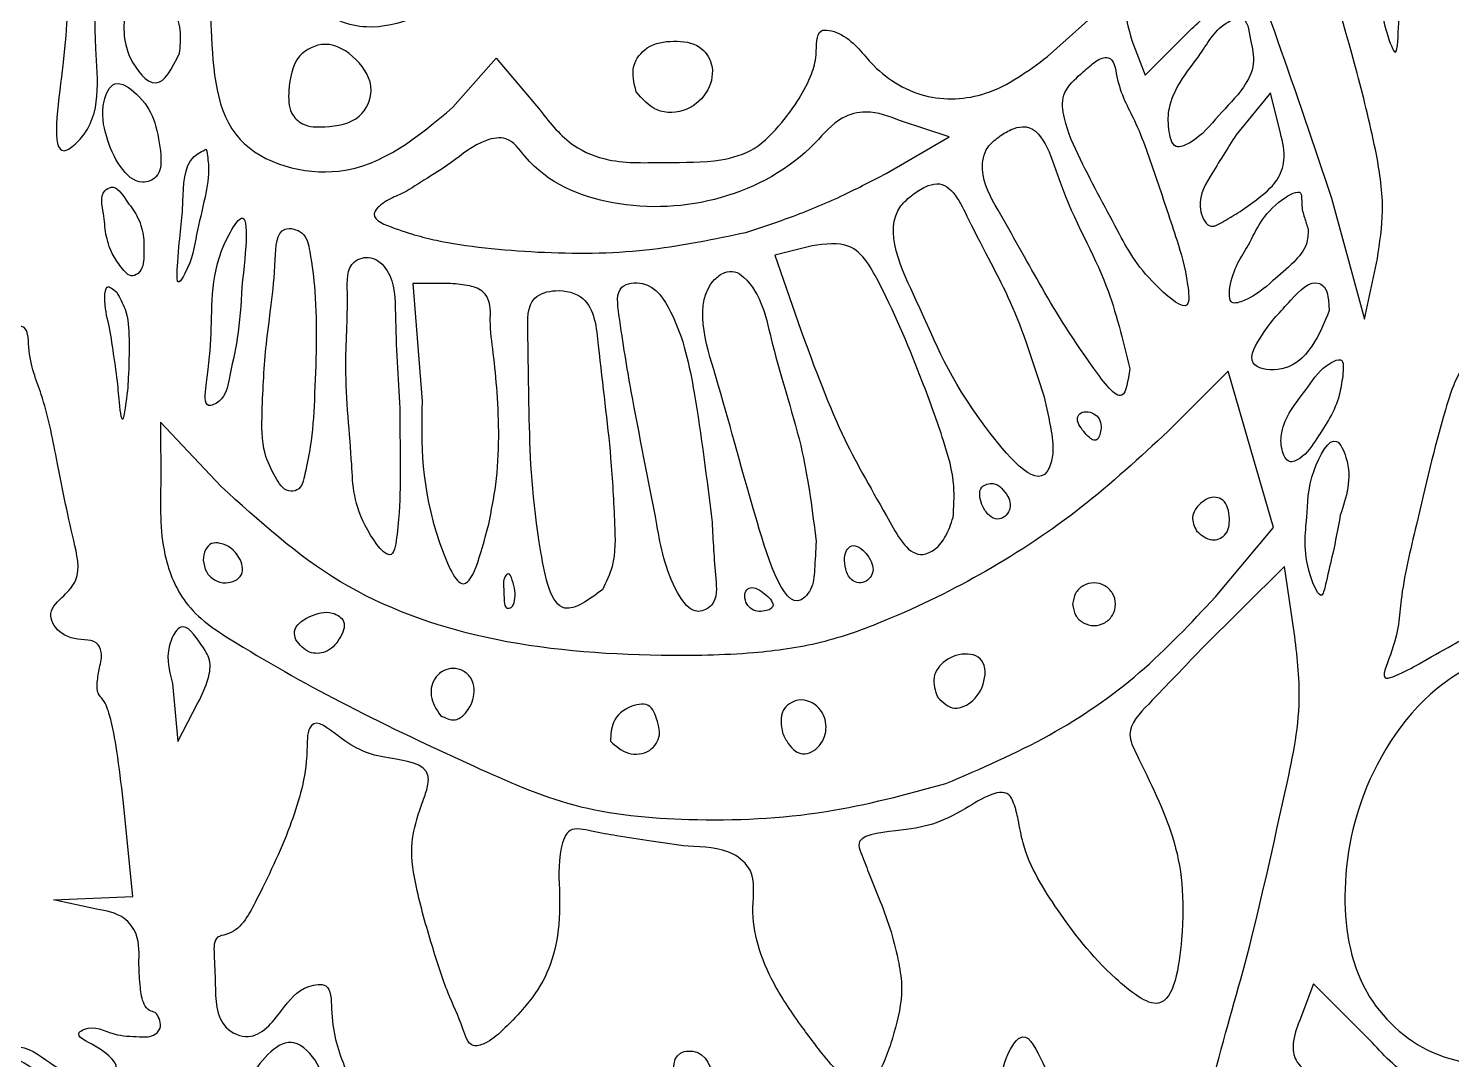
# Model space of a CAD drawing. Extents: x 1 to 188, y -1 to 173.
# Drawn here: x 86.81 to 113.23, y 26.86 to 46 of the extents above; entities that cross this region are included whole.
import ezdxf

# ---------------------------------------------------------------- set-up
doc = ezdxf.new("R2010")
doc.units = 0
doc.layers.get('0').update_dxf_attribs({"linetype": 'CONTINUOUS'})

msp = doc.modelspace()

# ---------------------------------------------------------------- linework, layer by layer
at = {"color": 7}
for p, q in [((105.728003, 45.481901), (106.592074, 46.255326)), ((107.538644, 45.136054), (108.370418, 45.967827)), ((107.295061, 45.782159), (107.538644, 45.136054)), ((109.494616, 45.791615), (109.494616, 45.791615)), ((89.614084, 45.544179), (89.614084, 45.544179)), ((94.691507, 44.542869), (95.49094, 45.450498)), ((95.49094, 45.450498), (96.309019, 44.484174)), ((111.478102, 45.171521), (111.478102, 45.171521)), ((91.643115, 44.849068), (91.643115, 44.849068)), ((98.093657, 44.828095), (98.093657, 44.828087)), ((109.864784, 44.806087), (109.230131, 44.029675)), ((110.052202, 44.059353), (109.864784, 44.806087)), ((94.691507, 44.542869), (94.691507, 44.542869)), ((103.90555, 43.990712), (102.999852, 44.291184)), ((102.735269, 43.313871), (103.90555, 43.990712)), ((89.261865, 43.729516), (89.261865, 43.729516)), ((90.11253, 43.765568), (90.11253, 43.765568)), ((107.757375, 43.189652), (107.757375, 43.189652)), ((88.623246, 42.814653), (88.623246, 42.814653)), ((109.606472, 42.825805), (109.606472, 42.825805)), ((111.001164, 42.856391), (111.611542, 40.607432)), ((110.568002, 42.271635), (110.568002, 42.271635)), ((100.127906, 42.217544), (100.127906, 42.217544)), ((101.35629, 41.968028), (100.668378, 41.795372)), ((100.668378, 41.795372), (101.147867, 40.401711)), ((111.611542, 40.607432), (111.851384, 41.731938)), ((94.64679, 41.268891), (93.9463, 41.268891)), ((93.9463, 41.268891), (94.119425, 39.086078)), ((88.449131, 41.107365), (88.449131, 41.107365)), ((90.772525, 41.20348), (90.772525, 41.20348)), ((110.957699, 40.770154), (110.957699, 40.770154)), ((92.153684, 40.128796), (92.153684, 40.128796)), ((107.253532, 39.687429), (107.253532, 39.687429)), ((109.07966, 39.64151), (107.965073, 38.526921)), ((109.50135, 38.190953), (109.07966, 39.64151)), ((111.208037, 39.549099), (111.208037, 39.549099)), ((105.659034, 39.184715), (105.659034, 39.184715)), ((93.702891, 38.950694), (93.702891, 38.950694)), ((90.386345, 37.501176), (89.261865, 38.696524)), ((89.261865, 38.696524), (89.265464, 37.535313)), ((106.724365, 38.623057), (106.724365, 38.623057)), ((109.923038, 36.740394), (109.50135, 38.190953)), ((104.993273, 37.318434), (104.993273, 37.318434)), ((95.355989, 36.803314), (95.355989, 36.803314)), ((99.500013, 36.83712), (99.500013, 36.83712)), ((103.975022, 36.923752), (103.975022, 36.923752)), ((108.844421, 35.452106), (109.923038, 36.740394)), ((111.162822, 36.969412), (111.162822, 36.969412)), ((101.432699, 36.47852), (101.432699, 36.47852)), ((108.495446, 36.675587), (108.495446, 36.675587)), ((90.055615, 36.131563), (90.055615, 36.131563)), ((102.491032, 35.961608), (102.491032, 35.961608)), ((110.125566, 36.016433), (108.574975, 34.476682)), ((110.30835, 34.797537), (110.125566, 36.016433)), ((95.792594, 35.76225), (95.792605, 35.76225)), ((97.467642, 35.584799), (97.467642, 35.584799)), ((100.638949, 35.30015), (100.638949, 35.30015)), ((106.195199, 35.315766), (106.195199, 35.315766)), ((91.774251, 34.656167), (91.774251, 34.656175)), ((90.026024, 34.557668), (90.026024, 34.557668)), ((89.482689, 33.84391), (89.585205, 32.768926)), ((103.690288, 33.582007), (103.690288, 33.582007)), ((89.585205, 32.768926), (89.955508, 33.482687)), ((94.458144, 33.250389), (94.458144, 33.250389)), ((97.614769, 32.772244), (97.614769, 32.772244)), ((100.811102, 32.926041), (100.811102, 32.926041)), ((103.841791, 31.985545), (103.841804, 31.985545)), ((88.747349, 29.891813), (88.56835, 31.67775)), ((87.277403, 29.829204), (88.012376, 29.86051)), ((88.012376, 29.86051), (88.747349, 29.891813)), ((88.071153, 29.656495), (87.277403, 29.829204)), ((110.666504, 28.268692), (110.409363, 27.592361)), ((111.707028, 27.228165), (110.666504, 28.268692))]:
    msp.add_line(p, q, dxfattribs=at)
for points, knots in [([(112.520402, 48.659513), (112.58294, 49.194016), (112.691573, 50.122486), (112.584408, 51.006489), (112.805008, 51.840181), (112.480358, 51.852183), (112.306772, 51.683484), (112.14495, 51.491739), (111.803997, 51.090547), (111.746592, 52.159956), (111.761023, 52.954561), (111.728793, 54.03817), (111.707063, 54.93442), (111.248866, 55.050103), (110.97114, 55.001335), (110.760546, 54.903356), (110.680184, 54.730773), (110.695423, 54.602263), (110.617281, 54.506431), (110.455537, 54.611834), (110.462974, 54.981482), (110.359449, 55.540303), (110.316296, 56.516022), (110.406999, 57.33654), (109.911138, 58.385876), (109.411273, 57.785049), (109.127492, 57.451755), (108.934749, 57.272695), (108.703956, 57.078786), (108.622753, 57.458182), (108.590871, 57.826856), (108.562475, 58.701987), (108.606453, 59.520352), (108.315745, 60.508135), (107.67648, 60.470198), (107.222372, 60.269426), (106.92661, 60.677294), (107.066203, 61.537081), (106.841533, 62.516056), (106.3779, 63.876756), (105.574994, 63.630686), (105.219372, 63.075938), (104.839892, 63.763304), (104.808416, 64.476311), (104.747791, 65.209979), (104.433817, 65.982357), (103.933083, 65.609404), (103.515124, 65.144644), (102.939428, 65.811772), (103.074042, 66.709318), (102.935812, 67.557603), (102.658573, 68.522573), (102.080687, 68.335126), (101.773023, 67.814352), (101.497955, 68.664595), (101.570532, 69.301808), (101.552816, 70.096993), (101.462058, 70.690482), (101.100734, 70.881142), (100.776181, 70.851215), (100.474949, 70.707067), (100.271085, 70.516937), (100.000612, 70.129798), (99.886872, 70.851587), (99.99395, 71.598735), (99.838983, 72.938261), (99.627175, 74.023832), (98.83827, 74.747639), (98.229774, 74.039499), (98.185706, 73.084264), (98.235711, 71.798883), (98.923652, 69.886751), (101.127157, 66.756967), (104.238813, 62.257993), (107.702311, 56.945846), (110.28887, 51.819593), (111.455695, 48.30164), (111.941111, 46.270516), (112.030211, 45.868777), (112.22422, 45.404032), (112.246354, 46.471783), (112.398939, 47.154136), (112.475845, 48.107295), (112.520402, 48.659516)], [0, 0, 0, 0, 1.548291, 2.689488, 3.180953, 3.308238, 3.537685, 3.854744, 4.181499, 4.624377, 5.930758, 7.284689, 7.870314, 8.24048, 8.510359, 8.730448, 8.902011, 9.037913, 9.116329, 9.202268, 9.509581, 10.139479, 10.961224, 12.350371, 12.900175, 13.571083, 13.970927, 14.284598, 14.45074, 14.645614, 15.116458, 15.772264, 17.128732, 17.789202, 18.381071, 18.805371, 19.080759, 19.680533, 21.305553, 22.388001, 23.04782, 23.453779, 23.854658, 24.753743, 25.797806, 26.25161, 26.661842, 27.310999, 27.777625, 28.770845, 29.909051, 30.640078, 31.066593, 31.479055, 31.893388, 32.90155, 33.770719, 34.235545, 34.578994, 34.870289, 35.197918, 35.528113, 35.832764, 36.126738, 37.025263, 38.615452, 39.832887, 40.515023, 41.113769, 42.061034, 43.428579, 44.920889, 48.083891, 54.847692, 61.363062, 67.113519, 71.926191, 72.657774, 73.16677, 73.346355, 73.801147, 74.919098, 76.458877, 76.458877, 76.458877, 76.458877]), ([(111.478102, 45.171521), (111.206952, 46.14725), (110.676242, 48.057001), (109.549877, 50.962094), (108.226836, 53.78425), (106.677284, 56.786287), (104.365672, 60.335213), (101.817844, 63.973413), (99.510162, 67.30538), (98.281941, 69.614866), (97.634844, 70.962843), (97.795168, 71.959948), (97.176982, 72.076859), (97.139653, 71.29032), (96.666533, 70.498106), (95.990104, 69.187248), (94.367062, 66.617528), (92.211996, 63.147463), (90.076659, 58.814408), (88.759807, 55.040283), (88.05527, 51.582786), (87.500911, 48.06322), (87.621571, 46.296467), (87.19146, 43.423231), (88.205403, 44.312426), (87.790778, 46.892598), (89.129023, 50.837116), (90.344893, 55.835306), (91.830396, 59.867661), (93.716113, 63.015736), (95.530854, 65.605327), (96.309977, 67.734581), (97.506372, 68.703419), (98.04095, 67.475575), (98.655, 66.422333), (99.651367, 64.565667), (100.789767, 62.754135), (102.981115, 59.59438), (105.884497, 55.027461), (108.931521, 49.006882), (110.34323, 44.811615), (111.001164, 42.856391)], [0, 0, 0, 0, 3.03653, 5.943263, 9.333277, 12.385944, 16.068269, 22.028399, 25.69834, 28.265374, 29.753952, 30.378631, 30.641718, 31.238953, 32.102069, 33.645035, 35.539892, 41.284487, 45.840621, 50.047302, 53.139021, 56.677575, 59.734316, 61.094283, 61.411105, 63.118362, 68.274592, 73.923914, 78.549158, 81.067914, 84.954895, 87.828829, 88.178014, 88.887224, 90.69235, 92.592621, 94.927712, 97.196097, 104.091875, 111.176005, 117.359399, 117.359399, 117.359399, 117.359399]), ([(104.206127, 49.54919), (103.993706, 49.175986), (103.581205, 48.451263), (102.198481, 48.033539), (101.32248, 48.454587), (100.597086, 48.546931), (100.314435, 48.228336), (99.988394, 47.530454), (99.274267, 46.55254), (97.740675, 46.247915), (96.686133, 46.806143), (96.203322, 47.383307), (95.793169, 47.474351), (95.475744, 47.010704), (94.880983, 46.582724), (94.022816, 46.186102), (93.221525, 45.972435), (92.548722, 46.122507), (92.010964, 46.465122), (91.43985, 46.875628), (90.960529, 47.756867), (90.154804, 47.057145), (90.207284, 45.730624), (90.325554, 43.716987), (92.883544, 43.019992), (94.044419, 43.997816), (94.691507, 44.542869)], [0, 0, 0, 0, 1.251809, 2.430879, 3.884859, 4.151315, 4.497002, 5.033696, 6.535118, 7.873458, 9.353566, 9.858943, 10.117861, 10.460714, 11.357259, 12.369268, 13.276395, 13.772597, 14.395262, 15.138416, 16.063469, 16.477581, 17.817135, 19.921078, 21.847067, 24.272746, 24.272746, 24.272746, 24.272746]), ([(108.880108, 47.506498), (108.832017, 47.69543), (108.762708, 47.967717), (108.296877, 48.091952), (107.928591, 47.571404), (107.411492, 47.174126), (107.103028, 46.433971), (107.230479, 46.001366), (107.295061, 45.782159)], [0, 0, 0, 0, 0.532323, 0.767184, 1.269543, 2.171602, 2.823102, 3.492343, 3.492343, 3.492343, 3.492343]), ([(108.370418, 45.967827), (108.567417, 46.147139), (108.876075, 46.428085), (109.118818, 47.023622), (108.964374, 47.336041), (108.880108, 47.506498)], [0, 0, 0, 0, 0.797856, 1.250078, 1.79307, 1.79307, 1.79307, 1.79307]), ([(88.631503, 46.517605), (88.579542, 46.167877), (88.496238, 45.60719), (89.217387, 44.739852), (89.477777, 45.267808), (89.614084, 45.544179)], [0, 0, 0, 0, 1.072433, 1.719336, 2.429973, 2.429973, 2.429973, 2.429973]), ([(89.614084, 45.544179), (89.628535, 45.670627), (89.659301, 45.939823), (89.530496, 46.355359), (89.365652, 46.601844), (89.280124, 46.729729)], [0, 0, 0, 0, 0.378731, 0.806283, 1.267311, 1.267311, 1.267311, 1.267311]), ([(96.309019, 44.484174), (96.499844, 44.242755), (96.835974, 43.817508), (97.693934, 43.480337), (98.630095, 43.534241), (99.543064, 43.500688), (100.330361, 43.734078), (100.772076, 44.216592), (101.118508, 44.68181), (101.344389, 45.1175), (101.461148, 45.511328), (101.415095, 46.052579), (102.078043, 45.86767), (102.469059, 45.243976), (103.405364, 44.640703), (104.692948, 44.708572), (105.364594, 45.210385), (105.728003, 45.481901)], [0, 0, 0, 0, 0.906942, 1.597541, 2.662992, 3.689085, 4.340679, 5.044061, 5.592662, 6.099105, 6.470406, 6.921335, 7.248584, 8.057822, 9.220151, 10.353773, 11.6903, 11.6903, 11.6903, 11.6903]), ([(109.494616, 45.791615), (109.469176, 45.97955), (109.429251, 46.274491), (108.872448, 46.060904), (108.617461, 45.558987), (108.19494, 45.063337), (107.966846, 44.562758), (107.963969, 44.177769), (108.049847, 43.730383), (108.56302, 43.957003), (108.875942, 44.38593), (109.347067, 44.827264), (109.600323, 45.337185), (109.529305, 45.64249), (109.494616, 45.791615)], [0, 0, 0, 0, 0.436236, 0.684618, 1.470806, 2.128925, 2.644463, 3.036455, 3.384581, 3.645679, 4.383641, 5.085621, 5.553244, 5.999742, 5.999742, 5.999742, 5.999742]), ([(91.643115, 44.849068), (91.670056, 45.085106), (91.718133, 45.506336), (92.368959, 45.812137), (92.927779, 45.464282), (93.275796, 44.903867), (92.970886, 44.258661), (92.398484, 44.17153), (91.923382, 44.16855), (91.63084, 44.458852), (91.638546, 44.7038), (91.643115, 44.849068)], [0, 0, 0, 0, 0.668694, 1.193346, 1.831071, 2.468795, 2.993448, 3.662142, 4.079345, 4.365617, 4.78282, 4.78282, 4.78282, 4.78282]), ([(98.093657, 44.828087), (98.052151, 44.991214), (97.974784, 45.295281), (98.297543, 45.713938), (98.779999, 45.790013), (99.268412, 45.735757), (99.556583, 45.324309), (99.462915, 44.821581), (99.056982, 44.44464), (98.451272, 44.410771), (98.210037, 44.692283), (98.093657, 44.828095)], [0, 0, 0, 0, 0.480842, 0.896287, 1.401405, 1.89641, 2.275112, 2.762633, 3.292017, 3.842396, 4.355418, 4.355418, 4.355418, 4.355418]), ([(107.757375, 43.189652), (107.628932, 43.574128), (107.405036, 44.244327), (107.026093, 44.867556), (106.962548, 45.484887), (106.693336, 45.454101), (106.520102, 45.313073), (106.275516, 45.098573), (105.967935, 44.796108), (106.047728, 44.188224), (106.43238, 43.360148), (107.052291, 42.208782), (107.47908, 41.421469), (108.394992, 40.664128), (108.310628, 41.48699), (108.110641, 42.146928), (107.886773, 42.807714), (107.757375, 43.189652)], [0, 0, 0, 0, 1.181566, 2.059648, 2.444938, 2.558566, 2.789836, 3.106084, 3.55564, 3.980701, 4.808799, 6.367871, 7.629432, 8.21661, 8.587502, 9.442693, 10.614045, 10.614045, 10.614045, 10.614045]), ([(89.261865, 43.729516), (89.231662, 43.933762), (89.173313, 44.328335), (88.897811, 44.755221), (88.394825, 45.111346), (88.134278, 44.532569), (88.239718, 44.0037), (88.455721, 43.465764), (88.834155, 43.076495), (89.296087, 43.257069), (89.275299, 43.544049), (89.261865, 43.729516)], [0, 0, 0, 0, 0.603696, 1.166249, 1.609971, 1.98549, 2.647176, 3.259659, 3.758648, 4.026504, 4.515887, 4.515887, 4.515887, 4.515887]), ([(111.851384, 41.731938), (111.89696, 42.025003), (111.996906, 42.667682), (111.822679, 43.831537), (111.606626, 44.671722), (111.478102, 45.171521)], [0, 0, 0, 0, 0.8853, 1.94142, 3.492161, 3.492161, 3.492161, 3.492161]), ([(102.999852, 44.291184), (102.789246, 44.372521), (102.434241, 44.509626), (101.81755, 44.35212), (101.146375, 43.502704), (99.709458, 42.713132), (97.694502, 42.613549), (96.29762, 43.190208), (95.743573, 44.020652), (95.146303, 43.919298), (94.714891, 43.529724), (94.175693, 43.208452), (93.766965, 42.931453), (93.432693, 42.815517), (93.085495, 42.490235), (93.841331, 42.200859), (94.737724, 41.96982), (96.445141, 41.809899), (98.315945, 41.838221), (99.550062, 42.096576), (100.127906, 42.217544)], [0, 0, 0, 0, 0.661755, 1.115477, 1.794442, 3.818198, 5.831726, 7.669321, 8.15616, 8.51847, 9.292363, 9.894131, 10.410768, 10.731812, 11.025664, 11.491809, 12.395406, 14.314605, 16.315924, 18.078071, 18.078071, 18.078071, 18.078071]), ([(107.253532, 39.687429), (107.126314, 40.219674), (106.826424, 41.474326), (106.049233, 42.665814), (105.60921, 44.292859), (105.030316, 44.12913), (104.819828, 43.991011), (104.557721, 43.782384), (104.464739, 43.237366), (104.934699, 42.413393), (105.662436, 41.117712), (106.197861, 40.212751), (107.148525, 38.928326), (107.222646, 39.46415), (107.253532, 39.687429)], [0, 0, 0, 0, 1.593905, 3.757279, 4.949514, 5.164879, 5.435177, 5.717582, 6.135637, 6.946518, 8.497198, 10.385305, 11.09926, 11.609298, 11.609298, 11.609298, 11.609298]), ([(109.230131, 44.029675), (109.069312, 43.77591), (108.789059, 43.333684), (108.455274, 42.750456), (108.720939, 42.261878), (109.015237, 42.434887), (109.282257, 42.584133), (109.491411, 42.740038), (109.606472, 42.825805)], [0, 0, 0, 0, 0.911437, 1.588321, 1.92384, 2.123134, 2.470389, 2.895028, 2.895028, 2.895028, 2.895028]), ([(109.606472, 42.825805), (109.746501, 42.933664), (109.992872, 43.123433), (110.1663, 43.595117), (110.093181, 43.89262), (110.052202, 44.059353)], [0, 0, 0, 0, 0.521401, 0.917359, 1.422219, 1.422219, 1.422219, 1.422219]), ([(90.11253, 43.765568), (90.030657, 43.724676), (89.68763, 43.55335), (89.693602, 42.593034), (89.60807, 42.146887), (89.549066, 41.164636), (89.854064, 41.681435), (89.910154, 42.14534), (90.087923, 42.829526), (90.180039, 43.361874), (90.130411, 43.658642), (90.11253, 43.765568)], [0, 0, 0, 0, 0.265728, 1.11334, 2.255649, 2.624488, 2.815982, 3.569866, 4.283583, 4.857578, 5.180874, 5.180874, 5.180874, 5.180874]), ([(88.623246, 42.814653), (88.539924, 42.945276), (88.426033, 43.123824), (88.117668, 42.936826), (88.223235, 42.565687), (88.228118, 42.193644), (88.347304, 41.836194), (88.510655, 41.593368), (88.703899, 41.356092), (88.949917, 41.520982), (88.953651, 41.824807), (88.96075, 42.174072), (88.843956, 42.527603), (88.695075, 42.721234), (88.623246, 42.814653)], [0, 0, 0, 0, 0.369207, 0.504665, 0.924109, 1.307661, 1.685829, 1.994152, 2.258437, 2.405747, 2.745923, 3.095622, 3.473789, 3.826316, 3.826316, 3.826316, 3.826316]), ([(100.127906, 42.217544), (100.423924, 42.315264), (101.041638, 42.519182), (101.914295, 42.884066), (102.474862, 43.17754), (102.735269, 43.313871)], [0, 0, 0, 0, 0.935051, 1.951207, 2.832779, 2.832779, 2.832779, 2.832779]), ([(105.659034, 39.184715), (105.4662, 39.788756), (105.094032, 40.954554), (104.423442, 42.07899), (103.907125, 43.216472), (103.433795, 43.064259), (103.217731, 42.920233), (102.602288, 42.376459), (103.578076, 40.429471), (103.951922, 39.30215), (105.594945, 37.328648), (105.857628, 38.120604), (105.795333, 38.588862), (105.709237, 38.965242), (105.659034, 39.184715)], [0, 0, 0, 0, 1.849065, 3.568695, 4.454075, 4.670266, 4.950454, 5.249635, 7.02687, 9.71711, 11.115724, 11.407272, 11.887623, 12.559504, 12.559504, 12.559504, 12.559504]), ([(110.568002, 42.271635), (110.544246, 42.347788), (110.49566, 42.503537), (110.4313, 42.707762), (110.473048, 43.062547), (109.743466, 42.656331), (109.534087, 42.023683), (109.111327, 41.475286), (109.091954, 40.853439), (109.559571, 41.00361), (109.868008, 41.289825), (110.278271, 41.627579), (110.553387, 41.949755), (110.563878, 42.180809), (110.568002, 42.271635)], [0, 0, 0, 0, 0.236175, 0.483029, 0.689475, 1.047739, 2.095958, 2.961675, 3.240146, 3.465499, 4.105541, 4.632261, 5.044615, 5.311696, 5.311696, 5.311696, 5.311696]), ([(90.772525, 41.20348), (90.848126, 41.911776), (90.948887, 42.855796), (90.173076, 41.623039), (90.244182, 40.539442), (90.149359, 39.701618), (90.052303, 38.91907), (90.468816, 39.123148), (90.550761, 39.60595), (90.72088, 40.305629), (90.754094, 40.883048), (90.772525, 41.20348)], [0, 0, 0, 0, 1.25882, 1.677763, 3.472486, 4.436982, 4.817148, 5.030121, 5.478052, 6.246773, 7.205274, 7.205274, 7.205274, 7.205274]), ([(92.153684, 40.128796), (92.1523, 40.464477), (92.149886, 41.050197), (92.059075, 41.725487), (91.965648, 42.2406), (91.409741, 42.367684), (91.394481, 41.240825), (91.212824, 40.29142), (91.1492, 39.056452), (91.132756, 38.192716), (91.363763, 37.724055), (91.556777, 37.394748), (91.878898, 37.426411), (91.958782, 37.819844), (92.074407, 38.343038), (92.126289, 39.162987), (92.14404, 39.788796), (92.153684, 40.128796)], [0, 0, 0, 0, 0.997955, 1.741299, 2.111647, 2.4363, 3.025887, 4.608082, 5.861974, 6.638751, 7.120415, 7.476087, 7.629353, 7.964627, 8.481158, 9.343584, 10.369526, 10.369526, 10.369526, 10.369526]), ([(103.975022, 36.923752), (103.988514, 37.119185), (104.021946, 37.603451), (103.776889, 38.452777), (103.31214, 39.713679), (102.828895, 40.881814), (102.173845, 42.084963), (101.601401, 42.003087), (101.35629, 41.968028)], [0, 0, 0, 0, 0.584003, 1.447113, 2.618992, 4.580459, 5.494385, 6.178746, 6.178746, 6.178746, 6.178746]), ([(93.702891, 38.950694), (93.668771, 39.525015), (93.61852, 40.370848), (93.616993, 41.400478), (93.210563, 41.806753), (92.708573, 41.676977), (92.755109, 40.761021), (92.64824, 39.620064), (92.828536, 38.018784), (92.839214, 37.000983), (93.569145, 36.00275), (93.697426, 36.895037), (93.716046, 37.673468), (93.707737, 38.480158), (93.702891, 38.950694)], [0, 0, 0, 0, 1.747551, 2.573713, 2.960164, 3.271531, 3.86583, 5.246657, 7.052678, 8.308418, 8.936154, 9.322265, 10.297065, 11.66155, 11.66155, 11.66155, 11.66155]), ([(101.432699, 36.47852), (101.364304, 37.036475), (101.210015, 38.29514), (100.642623, 39.867242), (100.41219, 41.150047), (99.9304, 41.511305), (99.71479, 41.484537), (99.110652, 41.019971), (99.773702, 38.943213), (100.03063, 37.807521), (100.897328, 35.000507), (101.385383, 35.645518), (101.407728, 36.00869), (101.42354, 36.306198), (101.432699, 36.47852)], [0, 0, 0, 0, 1.674529, 3.777492, 5.115416, 5.308049, 5.491745, 5.720096, 7.503517, 10.321947, 11.981354, 12.157049, 12.534685, 13.054511, 13.054511, 13.054511, 13.054511]), ([(88.449131, 41.107365), (88.380805, 41.165233), (88.246735, 41.27878), (88.208303, 40.85812), (88.312667, 40.514115), (88.391217, 39.958111), (88.476818, 39.399924), (88.490419, 39.082211), (88.555846, 38.643209), (88.641627, 39.167533), (88.668825, 39.529665), (88.688587, 40.191499), (88.657055, 40.736811), (88.507257, 41.003776), (88.449131, 41.107365)], [0, 0, 0, 0, 0.199576, 0.391607, 0.906362, 1.458842, 2.034371, 2.508907, 2.685555, 2.907302, 3.466691, 4.187849, 4.743035, 5.095049, 5.095049, 5.095049, 5.095049]), ([(95.355989, 36.803314), (95.40426, 37.047643), (95.509499, 37.580323), (95.553816, 38.402373), (95.520102, 39.217415), (95.449161, 39.939771), (95.36596, 40.496694), (95.401682, 40.892313), (95.254247, 41.146441), (94.975706, 41.243678), (94.764698, 41.259853), (94.64679, 41.268891)], [0, 0, 0, 0, 0.7465, 1.627497, 2.460883, 3.19312, 3.801782, 4.155183, 4.350506, 4.632662, 4.990013, 4.990013, 4.990013, 4.990013]), ([(99.500013, 36.83712), (99.402302, 37.644118), (99.241267, 38.97411), (98.930597, 40.483799), (98.388727, 41.334656), (97.69389, 41.255905), (97.827161, 40.293018), (98.037553, 38.978478), (98.427452, 37.140164), (98.644157, 35.813131), (99.147249, 35.087451), (99.612927, 35.326921), (99.545567, 36.010436), (99.518433, 36.502841), (99.500013, 36.83712)], [0, 0, 0, 0, 2.423184, 3.993586, 4.730644, 5.121343, 5.637121, 7.076166, 9.594208, 10.910739, 11.433991, 11.708636, 12.203204, 13.248731, 13.248731, 13.248731, 13.248731]), ([(110.957699, 40.770154), (110.952003, 40.853289), (110.942004, 40.999213), (110.899335, 41.189721), (110.631088, 41.385015), (110.144772, 40.83965), (109.794204, 40.487573), (109.359491, 39.731412), (110.170759, 39.588104), (110.679239, 40.074265), (110.866393, 40.541975), (110.957699, 40.770154)], [0, 0, 0, 0, 0.252442, 0.4431, 0.557199, 1.168464, 1.996089, 2.553459, 3.025216, 3.797172, 4.532545, 4.532545, 4.532545, 4.532545]), ([(97.467642, 35.584799), (97.535396, 35.727251), (97.716735, 36.108515), (97.68884, 36.956698), (97.614034, 38.335053), (97.426683, 39.64017), (97.304133, 41.007536), (96.639019, 41.184623), (96.064044, 41.015582), (96.090642, 39.970884), (96.104786, 38.444998), (96.170932, 36.974657), (96.576199, 34.935245), (97.209131, 35.396434), (97.467642, 35.584799)], [0, 0, 0, 0, 0.46816, 1.253004, 2.485418, 4.584842, 5.500583, 6.02746, 6.436632, 7.091835, 8.692738, 11.176806, 12.303338, 13.081131, 13.081131, 13.081131, 13.081131]), ([(88.56835, 31.67775), (88.532474, 31.981969), (88.469887, 32.512697), (88.360462, 33.138001), (88.240262, 33.502996), (88.078694, 33.666186), (88.086199, 33.891951), (88.125193, 34.141908), (88.195876, 34.392272), (88.082363, 34.637032), (87.754486, 34.658816), (87.388908, 34.715024), (87.132526, 35.17879), (87.469406, 35.463753), (87.810136, 35.846224), (87.567321, 36.809926), (87.358289, 37.881776), (87.109304, 39.158815), (86.794989, 39.824672), (86.812028, 40.490044), (86.546939, 40.472058), (86.42705, 40.294042), (86.136219, 39.832465), (85.501467, 39.058581), (84.623546, 38.189877), (83.942133, 37.646017), (83.450713, 37.383521), (83.509516, 36.958339), (83.670316, 36.511089), (83.841911, 35.924433), (83.843108, 35.284552), (83.678289, 34.665063), (83.518523, 34.086414), (83.491439, 33.54678), (83.88383, 32.688399), (84.063105, 31.205841), (83.014117, 29.39717), (81.391681, 28.866321), (79.879151, 28.587548), (79.206097, 27.151781), (79.151121, 25.758589), (79.232705, 24.538022), (79.031507, 23.656508), (78.555961, 23.038361), (78.066415, 22.582495), (77.931548, 21.941457), (78.333954, 21.530867), (78.46736, 21.087019), (78.881508, 20.930597), (78.935564, 21.265981), (79.02813, 21.657866), (79.305425, 21.347998), (79.328336, 20.962555), (79.347063, 20.038052), (79.963181, 20.418596), (79.801087, 20.8211), (79.66438, 21.160563)], [0, 0, 0, 0, 0.917897, 1.601327, 1.911563, 2.04844, 2.263472, 2.537515, 2.828143, 3.02234, 3.245408, 3.736935, 4.109281, 4.515622, 4.883692, 5.613928, 7.169459, 8.39078, 9.302008, 9.707137, 9.803689, 10.006624, 10.302096, 11.477968, 12.974618, 13.962567, 14.195802, 14.500092, 15.072911, 15.704917, 16.294568, 16.972134, 17.616209, 18.104033, 18.545161, 20.415765, 22.36613, 24.234991, 25.418775, 26.727198, 28.522374, 29.644032, 30.379203, 31.172336, 31.94497, 32.35877, 32.965893, 33.524326, 33.710399, 34.057284, 34.354768, 34.50377, 35.028978, 35.836768, 36.001379, 36.887766, 36.887766, 36.887766, 36.887766]), ([(101.147867, 40.401711), (101.408485, 39.696416), (101.876354, 38.430251), (102.594853, 37.227932), (103.201364, 36.118506), (103.675263, 36.334902), (103.859662, 36.589004), (103.934606, 36.806476), (103.975022, 36.923752)], [0, 0, 0, 0, 2.188179, 3.928282, 4.790477, 5.028194, 5.344871, 5.715534, 5.715534, 5.715534, 5.715534]), ([(119.942139, 36.404367), (120.16134, 36.989169), (120.48269, 37.846496), (120.795941, 39.156446), (120.161409, 39.593214), (119.694491, 39.740497), (119.326153, 39.820454), (119.010724, 39.76716), (118.699523, 39.730224), (118.356754, 39.835229), (117.979033, 40.043095), (117.529051, 40.29594), (116.858011, 40.316122), (116.15715, 40.186363), (115.443424, 40.080046), (114.869103, 40.014783), (114.303648, 40.090808), (113.453067, 40.027272), (112.973659, 38.513469), (112.651109, 37.099931), (112.253576, 35.448218), (112.261971, 34.717471), (111.882159, 33.873043), (112.315275, 34.037377), (112.673231, 34.235346), (113.315393, 34.601764), (114.047688, 34.993493), (114.928112, 35.247907), (115.518716, 35.274498), (115.822391, 35.28817)], [0, 0, 0, 0, 1.95013, 2.858915, 3.544957, 3.970487, 4.361425, 4.649468, 4.925079, 5.292763, 5.696181, 6.226849, 6.81225, 7.656401, 8.370121, 8.982854, 9.368103, 10.104806, 11.273696, 13.470492, 14.89418, 15.936947, 16.373125, 16.547095, 17.03963, 17.748514, 18.692235, 19.552085, 20.462119, 20.462119, 20.462119, 20.462119]), ([(111.208037, 39.549099), (111.222316, 39.690383), (111.245488, 39.919662), (110.807449, 39.726871), (110.594344, 39.36355), (110.244647, 38.954107), (110.059796, 38.544258), (110.053974, 38.22256), (110.177942, 37.903313), (110.52709, 38.067295), (110.717202, 38.384156), (110.981688, 38.771428), (111.152754, 39.162747), (111.191054, 39.430411), (111.208037, 39.549099)], [0, 0, 0, 0, 0.306755, 0.49781, 1.114959, 1.655898, 2.092162, 2.408076, 2.67306, 2.871438, 3.358823, 3.81703, 4.266971, 4.625435, 4.625435, 4.625435, 4.625435]), ([(94.119425, 39.086078), (94.102448, 38.298982), (94.079937, 37.255248), (94.937938, 35.223556), (95.20187, 36.220918), (95.355989, 36.803314)], [0, 0, 0, 0, 2.646685, 3.509656, 4.72082, 4.72082, 4.72082, 4.72082]), ([(106.724365, 38.623057), (106.716452, 38.669797), (106.700638, 38.763195), (106.587215, 38.863374), (106.454322, 38.897948), (106.3178, 38.871958), (106.265202, 38.741876), (106.328313, 38.6118), (106.417963, 38.493047), (106.507689, 38.405473), (106.601768, 38.340471), (106.68289, 38.400034), (106.715231, 38.4991), (106.721073, 38.578371), (106.724365, 38.623057)], [0, 0, 0, 0, 0.138693, 0.277143, 0.422863, 0.547005, 0.650891, 0.791228, 0.956864, 1.095314, 1.184222, 1.253277, 1.357163, 1.49139, 1.49139, 1.49139, 1.49139]), ([(107.965073, 38.526921), (107.440406, 38.041245), (106.394102, 37.0727), (104.616445, 35.899075), (102.97664, 35.090955), (101.529221, 34.563224), (100.1232, 34.371426), (98.03632, 34.342142), (95.404815, 34.534704), (92.511903, 35.567072), (91.091719, 36.859337), (90.386345, 37.501176)], [0, 0, 0, 0, 2.142066, 4.271752, 6.360873, 7.619304, 8.872657, 10.594302, 13.878758, 16.75413, 19.591545, 19.591545, 19.591545, 19.591545]), ([(111.162822, 36.969412), (111.27614, 37.303496), (111.426044, 37.745441), (111.042734, 38.572676), (110.545491, 37.648138), (110.569473, 36.859632), (110.433523, 36.222825), (110.813475, 35.316367), (110.929891, 35.872891), (111.038201, 36.290889), (111.117554, 36.722944), (111.162822, 36.969412)], [0, 0, 0, 0, 1.074794, 1.421797, 2.101401, 2.985089, 4.055582, 4.484752, 4.735418, 5.282055, 6.008015, 6.008015, 6.008015, 6.008015]), ([(89.265464, 37.535313), (89.258297, 37.07064), (89.24624, 36.288957), (89.734943, 35.182818), (91.023632, 34.361812), (92.787754, 33.374904), (94.890848, 32.388908), (96.959307, 31.465349), (99.206168, 31.268059), (101.544196, 31.366318), (103.104491, 31.786835), (103.841791, 31.985545)], [0, 0, 0, 0, 1.383631, 2.327575, 3.468336, 5.843207, 8.447704, 10.431043, 12.584862, 15.134342, 17.418358, 17.418358, 17.418358, 17.418358]), ([(104.993273, 37.318434), (104.917587, 37.427238), (104.794948, 37.603538), (104.422599, 37.507195), (104.487875, 37.186753), (104.599149, 36.995774), (104.748641, 36.882709), (104.915668, 36.908265), (105.014885, 37.025714), (105.053038, 37.177726), (105.013433, 37.270971), (104.993273, 37.318434)], [0, 0, 0, 0, 0.359848, 0.583078, 0.901718, 1.111295, 1.277886, 1.421684, 1.569903, 1.715489, 1.86642, 1.86642, 1.86642, 1.86642]), ([(108.495446, 36.675587), (108.45536, 36.761471), (108.371181, 36.941825), (108.554515, 37.210149), (108.798963, 37.337098), (109.002755, 37.252105), (109.085902, 37.093221), (109.119801, 36.869219), (109.07531, 36.581147), (108.74197, 36.461415), (108.58583, 36.597064), (108.495446, 36.675587)], [0, 0, 0, 0, 0.266479, 0.559595, 0.870523, 1.007215, 1.175529, 1.378327, 1.698894, 1.94179, 2.275654, 2.275654, 2.275654, 2.275654]), ([(90.055615, 36.131563), (90.061749, 36.199342), (90.072745, 36.320864), (90.202589, 36.464828), (90.472641, 36.447229), (90.730906, 36.252797), (90.843075, 35.829172), (90.503875, 35.677732), (90.25828, 35.753469), (90.08984, 35.912181), (90.067126, 36.057779), (90.055615, 36.131563)], [0, 0, 0, 0, 0.20132, 0.360951, 0.519281, 0.95615, 1.276006, 1.603815, 1.822498, 2.03534, 2.254022, 2.254022, 2.254022, 2.254022]), ([(102.491032, 35.961608), (102.482319, 36.01215), (102.463528, 36.121156), (102.362147, 36.261667), (102.249497, 36.376508), (102.087415, 36.427108), (101.971471, 36.296473), (101.953565, 36.117171), (101.982886, 35.925768), (102.072232, 35.76372), (102.223681, 35.695117), (102.362256, 35.736788), (102.468377, 35.829306), (102.48348, 35.917505), (102.491032, 35.961608)], [0, 0, 0, 0, 0.152197, 0.328253, 0.505256, 0.64101, 0.771529, 0.960408, 1.171321, 1.347378, 1.492142, 1.629711, 1.760231, 1.890773, 1.890773, 1.890773, 1.890773]), ([(95.792605, 35.76225), (95.771186, 35.826355), (95.738024, 35.925601), (95.612988, 35.779614), (95.639238, 35.594923), (95.635458, 35.418581), (95.66064, 35.225337), (95.807261, 35.251533), (95.840221, 35.401097), (95.851706, 35.572063), (95.812978, 35.696667), (95.792594, 35.76225)], [0, 0, 0, 0, 0.142853, 0.221166, 0.448274, 0.682082, 0.816459, 0.894892, 1.036985, 1.219327, 1.421943, 1.421943, 1.421943, 1.421943]), ([(106.195199, 35.315766), (106.206221, 35.385586), (106.22797, 35.523363), (106.385833, 35.674901), (106.591706, 35.731766), (106.799767, 35.674901), (106.951181, 35.523363), (107.008088, 35.315766), (106.951181, 35.108169), (106.799767, 34.95663), (106.591706, 34.899766), (106.385833, 34.95663), (106.22797, 35.108169), (106.206221, 35.245945), (106.195199, 35.315766)], [0, 0, 0, 0, 0.207174, 0.408814, 0.615987, 0.823161, 1.024801, 1.231974, 1.439148, 1.640788, 1.847961, 2.055135, 2.256775, 2.463948, 2.463948, 2.463948, 2.463948]), ([(100.638949, 35.30015), (100.62848, 35.328215), (100.601708, 35.399984), (100.500606, 35.489941), (100.386537, 35.579507), (100.255384, 35.642653), (100.125515, 35.590003), (100.099437, 35.453694), (100.134147, 35.319858), (100.233898, 35.209891), (100.374075, 35.173798), (100.495892, 35.194565), (100.603054, 35.22459), (100.628706, 35.278589), (100.638949, 35.30015)], [0, 0, 0, 0, 0.088908, 0.227359, 0.392994, 0.533332, 0.637218, 0.761359, 0.907079, 1.04553, 1.184222, 1.31845, 1.422336, 1.49139, 1.49139, 1.49139, 1.49139]), ([(103.841804, 31.985545), (104.491976, 32.265299), (105.765583, 32.8133), (107.471911, 33.98336), (108.39004, 34.965865), (108.844421, 35.452106)], [0, 0, 0, 0, 2.120773, 4.15433, 6.146809, 6.146809, 6.146809, 6.146809]), ([(91.774251, 34.656175), (91.758084, 34.709186), (91.723511, 34.822552), (91.847172, 34.9925), (92.089081, 35.11941), (92.398391, 35.222219), (92.741595, 34.996852), (92.58785, 34.6448), (92.364601, 34.403344), (91.988234, 34.387132), (91.849341, 34.561758), (91.774251, 34.656167)], [0, 0, 0, 0, 0.158502, 0.338963, 0.564283, 0.990194, 1.246445, 1.581589, 1.934062, 2.225607, 2.568733, 2.568733, 2.568733, 2.568733]), ([(90.026024, 34.557668), (89.892703, 34.74865), (89.684693, 35.046622), (89.321854, 34.472281), (89.414247, 34.11131), (89.482689, 33.84391)], [0, 0, 0, 0, 0.512075, 0.798943, 1.618739, 1.618739, 1.618739, 1.618739]), ([(104.323832, 24.23894), (104.426385, 24.397376), (104.640243, 24.727774), (104.819299, 25.293595), (104.919804, 26.059062), (104.78956, 26.707962), (105.322994, 27.504803), (105.714305, 26.598125), (106.103976, 25.993618), (106.905559, 25.351998), (107.615482, 24.971686), (108.531984, 24.976868), (108.780927, 26.583564), (109.43401, 28.607922), (110.003889, 31.227556), (110.481366, 33.375651), (110.359158, 34.379987), (110.30835, 34.797537)], [0, 0, 0, 0, 0.563728, 1.175581, 1.767508, 2.83696, 3.27016, 3.88244, 4.823188, 5.810024, 6.795099, 7.273219, 8.249572, 10.754414, 14.300138, 16.061186, 17.314326, 17.314326, 17.314326, 17.314326]), ([(89.955508, 33.482687), (90.029266, 33.629611), (90.153403, 33.876886), (90.210992, 34.280656), (90.086173, 34.467588), (90.026024, 34.557668)], [0, 0, 0, 0, 0.495736, 0.834336, 1.149263, 1.149263, 1.149263, 1.149263]), ([(108.574975, 34.476682), (108.269271, 34.154902), (107.818923, 33.680869), (107.154289, 32.997091), (107.582195, 32.117451), (108.176065, 30.919657), (108.314247, 29.512601), (108.012983, 27.518717), (106.677463, 28.596914), (105.978662, 29.523326), (105.311455, 30.565568), (105.195247, 31.280173), (105.128435, 31.564042), (104.942451, 31.992951), (103.901971, 31.297368), (103.328801, 31.127764), (102.120063, 31.038375), (102.31554, 30.587834), (102.431531, 30.253738), (102.638993, 29.778465), (102.831778, 29.237695), (102.965189, 28.698407), (103.061526, 28.070087), (102.878951, 27.317562), (102.683242, 26.746361), (102.304092, 26.066879), (101.957468, 26.493346), (101.622626, 26.865928), (101.13554, 27.510297), (100.658765, 28.201537), (100.33167, 28.962786), (100.218926, 29.671576), (100.336003, 30.335847), (99.786747, 30.81436), (99.100585, 30.795893), (98.390142, 30.919411), (97.779472, 31.010719), (97.308777, 31.083894), (96.822222, 31.214284), (96.623072, 30.588002), (96.690404, 29.932712), (96.654436, 29.106266), (96.428557, 28.36873), (96.038474, 27.833183), (95.640393, 27.428654), (95.359674, 27.177691), (94.990512, 27.065644), (94.83395, 27.594857), (94.563768, 28.135416), (94.279612, 29.04867), (94.021745, 29.935908), (93.884533, 30.759365), (94.008751, 31.325685), (94.152925, 31.708837), (94.232887, 31.948845), (94.242943, 32.367994), (93.294149, 32.457874), (92.784617, 32.658228), (92.132846, 33.21883), (91.993949, 32.94413), (91.983725, 32.740499), (91.973326, 32.128064), (91.661919, 31.086027), (91.157569, 30.038242), (90.719667, 29.207445), (90.246081, 29.146782), (90.259572, 28.709307), (90.286368, 28.213766), (90.281499, 27.480098), (91.036201, 27.165094), (91.508041, 27.765685), (91.844242, 28.218826), (92.437649, 28.303277), (92.41832, 27.508016), (92.647869, 26.701732), (93.235629, 25.613504), (94.129507, 24.625297), (95.394657, 24.007051), (96.864231, 24.020501), (97.873693, 24.635156), (98.415678, 25.303972), (98.69062, 25.801061), (98.841564, 26.333223), (98.698822, 27.023445), (99.450901, 27.040694), (99.532886, 26.30498), (99.867616, 25.687482), (100.259873, 25.050173), (100.768002, 24.434696), (101.300466, 23.895205), (101.984502, 23.554267), (102.690141, 23.535757), (103.353212, 23.551454), (103.944569, 23.788626), (104.19313, 24.083752), (104.323832, 24.23894)], [0, 0, 0, 0, 1.401311, 2.06435, 2.444348, 4.124051, 6.033559, 7.293793, 8.20603, 9.883745, 11.275075, 11.717769, 12.037956, 12.169565, 13.029978, 14.399159, 15.12817, 15.311771, 15.711542, 16.24144, 16.844109, 17.438911, 17.90346, 18.748296, 19.614909, 20.084525, 20.355343, 20.948484, 21.73944, 22.709398, 23.487295, 24.186371, 24.880261, 25.315892, 26.161963, 26.852772, 27.504183, 27.975394, 28.376035, 28.740422, 29.614035, 30.478729, 31.1656, 31.900545, 32.443639, 32.85231, 33.067338, 33.428503, 34.149218, 35.080186, 36.202567, 36.960144, 37.54042, 37.916396, 38.188316, 38.302369, 39.117122, 40.133661, 40.667238, 40.761389, 40.979964, 41.283283, 42.594765, 44.146787, 44.951002, 45.112762, 45.424525, 45.981226, 46.823062, 47.262242, 48.048053, 48.722932, 49.035661, 49.473196, 50.56094, 51.830628, 53.042001, 54.537131, 55.900766, 57.279619, 57.907963, 58.485718, 58.941913, 59.654983, 59.962321, 60.730459, 61.386714, 62.175832, 62.937997, 63.788065, 64.430316, 65.171303, 65.874127, 66.41556, 67.015998, 67.015998, 67.015998, 67.015998]), ([(103.690288, 33.582007), (103.644827, 33.70978), (103.555378, 33.961188), (103.827799, 34.316684), (104.166325, 34.417933), (104.452013, 34.357014), (104.579167, 34.169123), (104.567771, 33.862524), (104.410963, 33.528206), (103.986192, 33.30686), (103.788326, 33.490846), (103.690288, 33.582007)], [0, 0, 0, 0, 0.382893, 0.753382, 1.186238, 1.390274, 1.581581, 1.809513, 2.280471, 2.652773, 3.018397, 3.018397, 3.018397, 3.018397]), ([(154.466613, 32.017891), (154.505558, 31.586752), (154.580648, 30.755478), (154.712915, 29.643832), (154.935722, 28.4185), (155.18315, 27.15611), (155.123723, 25.755703), (154.658194, 24.838092), (154.191958, 24.218877), (153.902218, 23.696538), (153.699219, 23.168132), (153.4706, 22.682801), (153.128385, 22.285069), (152.704848, 22.005444), (152.299835, 21.790909), (152.017418, 21.452129), (151.957339, 20.902687), (151.752864, 20.201805), (151.11738, 19.545172), (150.431788, 19.301843), (149.849964, 19.276506), (149.529328, 18.837382), (149.32038, 18.139194), (149.064595, 17.286965), (148.27167, 16.634738), (147.452766, 16.699488), (146.826343, 16.864062), (146.324321, 16.630352), (146.183713, 15.980378), (145.664125, 15.302134), (144.70099, 14.922017), (143.875981, 15.081382), (143.292242, 15.419875), (142.716259, 15.206975), (142.096128, 14.602544), (141.162943, 14.000779), (139.749978, 14.066082), (139.437844, 14.864326), (139.049395, 15.313604), (138.692965, 15.118075), (138.231883, 14.772738), (137.528635, 14.287722), (136.506498, 14.300851), (135.861567, 14.838204), (135.376519, 15.353539), (134.755628, 15.525666), (133.909842, 15.395209), (132.899212, 15.348089), (131.8234, 15.739375), (131.428071, 16.494929), (131.33338, 17.121005), (130.895118, 17.467694), (130.201451, 17.550084), (129.407486, 17.798501), (128.635298, 18.307924), (128.456864, 18.924786), (128.318437, 19.40905), (127.851739, 19.635766), (127.07232, 19.844324), (126.081877, 20.229836), (125.206003, 20.960609), (125.02017, 21.778194), (125.194905, 22.192174), (125.123377, 22.463785), (124.860754, 22.480193), (124.565544, 22.565122), (124.194533, 22.769413), (123.779522, 23.054742), (123.401468, 23.385199), (123.158877, 23.819547), (123.198479, 24.254002), (123.267077, 24.708288), (122.870896, 25.132462), (122.165052, 25.462005), (121.399196, 25.940893), (120.767913, 26.684607), (120.940422, 27.309511), (121.168189, 27.583556), (121.263227, 27.735135), (121.257786, 27.902839), (121.023528, 27.975722), (120.782282, 28.177487), (120.399708, 28.38382), (120.047944, 28.671896), (119.776818, 29.006811), (119.678055, 29.382727), (119.642997, 29.769108), (119.482455, 30.166813), (119.262792, 30.585437), (119.002799, 30.929504), (118.95138, 31.363882), (119.195999, 31.636636), (119.438973, 32.025893), (118.982182, 32.572539), (117.950863, 33.476537), (116.090541, 34.702854), (113.26615, 34.368791), (111.652262, 32.355516), (111.120181, 30.139894), (111.41414, 28.118471), (112.857209, 26.766295), (114.758883, 26.701028), (116.469126, 26.91053), (117.985332, 27.525019), (118.474723, 28.791439), (118.430229, 29.937255), (117.963209, 31.014364), (116.94745, 31.467487), (115.962365, 31.515593), (115.003658, 31.169479), (114.634065, 30.297128), (114.646338, 29.458441), (115.042751, 28.8659), (115.419923, 28.733827), (115.633108, 28.66738), (115.753496, 28.807744), (115.657447, 28.962487), (115.525701, 29.09958), (115.226712, 29.222086), (114.905999, 29.563158), (114.917881, 30.160065), (115.361879, 30.604189), (115.945438, 30.729438), (116.556027, 30.554366), (116.814699, 30.061468), (117.014294, 29.619375), (116.944676, 29.16331), (116.499926, 28.635837), (115.648877, 28.119326), (114.411932, 28.550037), (114.01374, 29.75309), (114.304687, 30.89729), (115.057772, 31.807161), (116.305273, 32.106379), (117.631218, 31.888982), (118.750473, 30.860424), (118.976674, 29.28246), (118.673412, 27.480966), (116.800206, 26.241392), (114.925448, 26.209692), (113.396237, 26.142949), (112.381518, 26.49732), (111.95256, 26.962119), (111.707028, 27.228165)], [0, 0, 0, 0, 1.298738, 2.504084, 3.356648, 5.033789, 6.365818, 7.462716, 8.056189, 8.694228, 9.244458, 9.755161, 10.296069, 10.792253, 11.269222, 11.670207, 12.047499, 12.897906, 13.82639, 14.651153, 15.057274, 15.479888, 16.148661, 17.282787, 18.074514, 19.003022, 19.615359, 19.983954, 20.510756, 21.481154, 22.458591, 23.438168, 23.930696, 24.374597, 25.139116, 26.546079, 27.643038, 28.775735, 28.96206, 29.254287, 29.780031, 30.830119, 31.677803, 32.638517, 33.254563, 33.774512, 34.488517, 35.802925, 36.80642, 37.700609, 38.219668, 38.644467, 39.257907, 40.283814, 41.158472, 41.856247, 42.169175, 42.612867, 43.290815, 44.645768, 45.755374, 46.589369, 46.908698, 47.100929, 47.306378, 47.606304, 48.050825, 48.554586, 49.121613, 49.550501, 49.97672, 50.413784, 50.849334, 51.57722, 52.766463, 53.592855, 54.238364, 54.490541, 54.673248, 54.763697, 54.945381, 55.299394, 55.749121, 56.224868, 56.664926, 57.010366, 57.372857, 57.825806, 58.282102, 58.791483, 59.110344, 59.485878, 59.86351, 60.336376, 61.333242, 64.219097, 66.564139, 69.153907, 71.377116, 73.324847, 74.979156, 76.83354, 78.765418, 80.269193, 81.374385, 82.577664, 83.689513, 84.666522, 85.72193, 86.638089, 87.494665, 88.359481, 89.108666, 89.400642, 89.589579, 89.702031, 89.856493, 90.058389, 90.286739, 90.807257, 91.358271, 91.888563, 92.568073, 93.067454, 93.667411, 94.146085, 94.504715, 94.977208, 96.179372, 97.241195, 98.41003, 99.604181, 100.685926, 101.762818, 103.294338, 104.553516, 106.020241, 107.902599, 109.690707, 112.200816, 113.458127, 114.256898, 115.326118, 115.326118, 115.326118, 115.326118]), ([(94.458144, 33.250389), (94.382224, 33.367206), (94.238298, 33.588665), (94.330111, 33.997267), (94.640017, 34.158995), (94.891062, 34.088929), (95.046057, 33.945444), (95.110315, 33.677244), (95.024132, 33.379662), (94.745862, 33.106306), (94.550767, 33.204005), (94.458144, 33.250389)], [0, 0, 0, 0, 0.404792, 0.767389, 1.111469, 1.318091, 1.515804, 1.715398, 2.109486, 2.422809, 2.706014, 2.706014, 2.706014, 2.706014]), ([(100.811102, 32.926041), (100.784699, 33.074537), (100.736427, 33.346018), (101.124489, 33.611851), (101.521821, 33.4286), (101.660662, 33.038543), (101.537508, 32.678231), (101.246771, 32.49305), (101.027065, 32.591407), (100.902697, 32.733861), (100.84305, 32.859011), (100.811102, 32.926041)], [0, 0, 0, 0, 0.416186, 0.760877, 1.168636, 1.537996, 1.90456, 2.254161, 2.396091, 2.588735, 2.810917, 2.810917, 2.810917, 2.810917]), ([(97.614769, 32.772244), (97.620437, 32.894731), (97.633345, 33.173653), (97.945096, 33.439783), (98.332192, 33.493782), (98.446993, 33.268079), (98.501361, 33.093714), (98.553545, 32.84231), (98.352996, 32.542409), (97.922907, 32.502405), (97.718393, 32.6815), (97.614769, 32.772244)], [0, 0, 0, 0, 0.354496, 0.807248, 1.143773, 1.305623, 1.504972, 1.707932, 2.049388, 2.439504, 2.840185, 2.840185, 2.840185, 2.840185]), ([(79.66451, 21.16055), (79.539892, 21.509172), (79.384765, 21.943145), (80.081576, 22.26808), (80.126705, 21.376556), (80.133945, 20.958349), (80.429185, 20.652379), (80.529381, 21.099036), (80.608119, 21.41368), (80.583122, 21.886928), (80.550023, 22.367974), (80.286233, 22.709083), (80.47935, 23.053452), (80.676445, 22.573199), (80.867548, 22.35311), (81.009362, 22.044783), (81.060405, 21.796855), (81.077079, 21.601432), (81.168542, 21.4637), (81.390244, 21.384593), (81.749768, 21.591595), (81.784727, 22.202897), (81.643528, 22.764029), (81.53418, 23.306493), (81.466948, 23.594727), (81.574498, 23.867537), (81.769961, 23.656139), (81.874856, 23.433202), (81.990859, 23.079457), (82.064641, 22.835716), (82.191943, 22.566834), (82.370945, 22.734217), (82.31965, 23.010777), (82.281967, 23.395714), (82.178253, 23.841525), (81.809115, 24.494551), (82.485121, 24.551083), (82.56863, 24.099219), (82.733973, 23.296312), (82.914192, 23.709612), (82.738829, 24.148036), (82.422758, 24.910948), (83.103403, 25.109357), (83.104804, 24.485815), (83.292163, 23.588987), (83.466852, 24.140038), (83.262198, 24.63176), (83.302931, 25.230512), (83.227439, 25.679144), (83.467352, 25.840257), (83.714503, 25.609862), (83.639339, 26.153877), (83.525278, 26.439042), (83.257563, 26.877089), (83.501894, 27.203533), (83.891929, 27.088431), (84.288731, 27.001031), (84.658558, 26.784588), (84.999075, 26.397414), (85.322241, 26.089529), (85.940664, 25.755666), (86.007565, 26.172555), (85.783122, 26.461015), (86.334506, 26.377566), (86.614008, 26.280896), (87.306101, 25.852275), (87.355915, 26.462824), (86.993224, 26.630299), (86.26019, 27.073941), (86.781936, 27.136507), (87.250536, 26.738467), (87.839641, 26.44185), (88.633055, 26.647376), (88.174151, 27.09261), (87.637937, 27.308), (88.00289, 27.527497), (88.374406, 27.298871), (88.803201, 27.291805), (89.142889, 27.274721), (89.28788, 27.468508), (89.241271, 27.62022), (89.179403, 27.747291), (89.037255, 27.766036), (88.918662, 27.938125), (88.881714, 28.238333), (88.848966, 28.669387), (88.888586, 29.145077), (88.563606, 29.568741), (88.253458, 29.624009), (88.071153, 29.656495)], [0, 0, 0, 0, 0.886154, 1.103105, 1.92439, 2.461751, 2.609505, 2.928632, 3.310943, 3.78624, 4.265583, 4.787139, 4.877407, 5.269956, 5.633266, 5.972235, 6.222769, 6.40051, 6.553738, 6.687823, 7.070869, 7.573413, 8.376939, 8.855715, 9.190024, 9.336801, 9.504318, 9.804039, 10.19189, 10.532122, 10.713072, 10.825955, 11.104468, 11.512081, 11.9715, 12.657255, 12.873945, 13.61296, 14.077203, 14.15855, 14.784893, 15.621927, 15.795241, 16.612886, 17.144651, 17.265417, 18.067608, 18.734303, 19.115768, 19.257, 19.487783, 19.707955, 20.339434, 20.776402, 20.974619, 21.4024, 21.807069, 22.246285, 22.650836, 23.311438, 23.807291, 24.08738, 24.321736, 24.551199, 25.213604, 25.800123, 25.989297, 26.714242, 27.225391, 27.329026, 28.06291, 28.988621, 29.349416, 29.945037, 30.33593, 30.450875, 31.009201, 31.482183, 31.776359, 31.951429, 32.103869, 32.232901, 32.342052, 32.4966, 32.811694, 33.242819, 33.805298, 34.181536, 34.718053, 34.718053, 34.718053, 34.718053]), ([(110.409363, 27.592361), (110.355162, 27.450793), (110.2639, 27.212426), (110.310474, 26.813975), (110.673099, 26.551621), (111.011184, 26.104261), (110.83028, 25.404537), (110.260544, 25.174634), (109.656663, 25.029372), (109.276057, 24.269211), (109.115016, 23.610733), (108.851033, 23.015233), (109.074766, 22.709816), (109.430767, 22.767962), (109.781349, 22.716312), (110.104076, 22.63083), (110.342577, 22.460822), (110.596637, 22.28869), (110.979515, 22.404645), (111.354015, 22.64104), (111.752204, 22.884719), (112.174459, 22.995439), (112.546471, 22.816539), (113.070851, 22.691477), (113.818103, 22.649024), (114.801252, 22.654199), (115.693144, 22.703909), (116.490821, 22.62806), (116.920519, 22.067747), (117.033016, 21.225851), (116.796377, 20.163756), (116.374162, 19.525338), (116.153703, 19.191989)], [0, 0, 0, 0, 0.453266, 0.763192, 1.109111, 1.745245, 2.329484, 2.972624, 3.47899, 4.130077, 5.298994, 5.683329, 5.901212, 6.287376, 6.64472, 6.989673, 7.263209, 7.530973, 7.858378, 8.365081, 8.88454, 9.261426, 9.601826, 10.081444, 10.880905, 11.837593, 13.016951, 13.623915, 14.090464, 15.001861, 16.091528, 17.282206, 17.282206, 17.282206, 17.282206]), ([(106.456882, 23.078784), (106.591078, 22.795116), (106.789393, 22.375911), (107.578723, 22.211706), (107.800241, 23.007709), (108.09059, 23.574604), (107.932559, 24.314685), (107.357815, 24.438535), (106.885408, 24.596908), (106.48224, 24.802462), (106.147708, 25.011451), (105.860825, 25.355977), (105.446934, 25.012232), (105.241677, 24.090419), (104.116374, 22.864302), (102.034596, 22.676121), (100.647196, 23.555908), (100.02509, 24.447489), (99.669138, 24.79147), (99.659111, 25.206088), (99.319995, 25.228469), (99.014639, 24.885225), (98.301913, 24.291936), (97.307849, 23.414567), (95.661549, 23.183316), (94.276491, 23.821221), (93.254744, 24.767322), (92.380826, 25.715608), (92.339986, 26.675078), (91.61888, 27.445485), (90.806018, 26.455494), (90.481106, 25.679052), (90.438492, 25.106222), (90.577632, 24.753929), (90.797791, 24.958849), (91.151982, 25.050905), (91.127273, 24.512098), (90.852717, 24.234891), (90.647678, 23.733718), (90.524572, 23.109979), (90.458262, 22.603507), (90.421587, 22.323393)], [0, 0, 0, 0, 0.896988, 1.325573, 2.011401, 2.877103, 3.37053, 3.98545, 4.437818, 4.909614, 5.307048, 5.693228, 5.973408, 6.648906, 8.573469, 10.42092, 12.48796, 13.141827, 13.673558, 13.977489, 14.119106, 14.563114, 15.255432, 16.972605, 18.401405, 19.97211, 21.348335, 22.640369, 23.615774, 24.200234, 25.228659, 26.409517, 26.867433, 27.058239, 27.274957, 27.567765, 27.911885, 28.424894, 28.808348, 29.492411, 30.338928, 30.338928, 30.338928, 30.338928])]:
    msp.add_open_spline(points, degree=3, knots=knots, dxfattribs=at)

doc.saveas('drawing.dxf')
